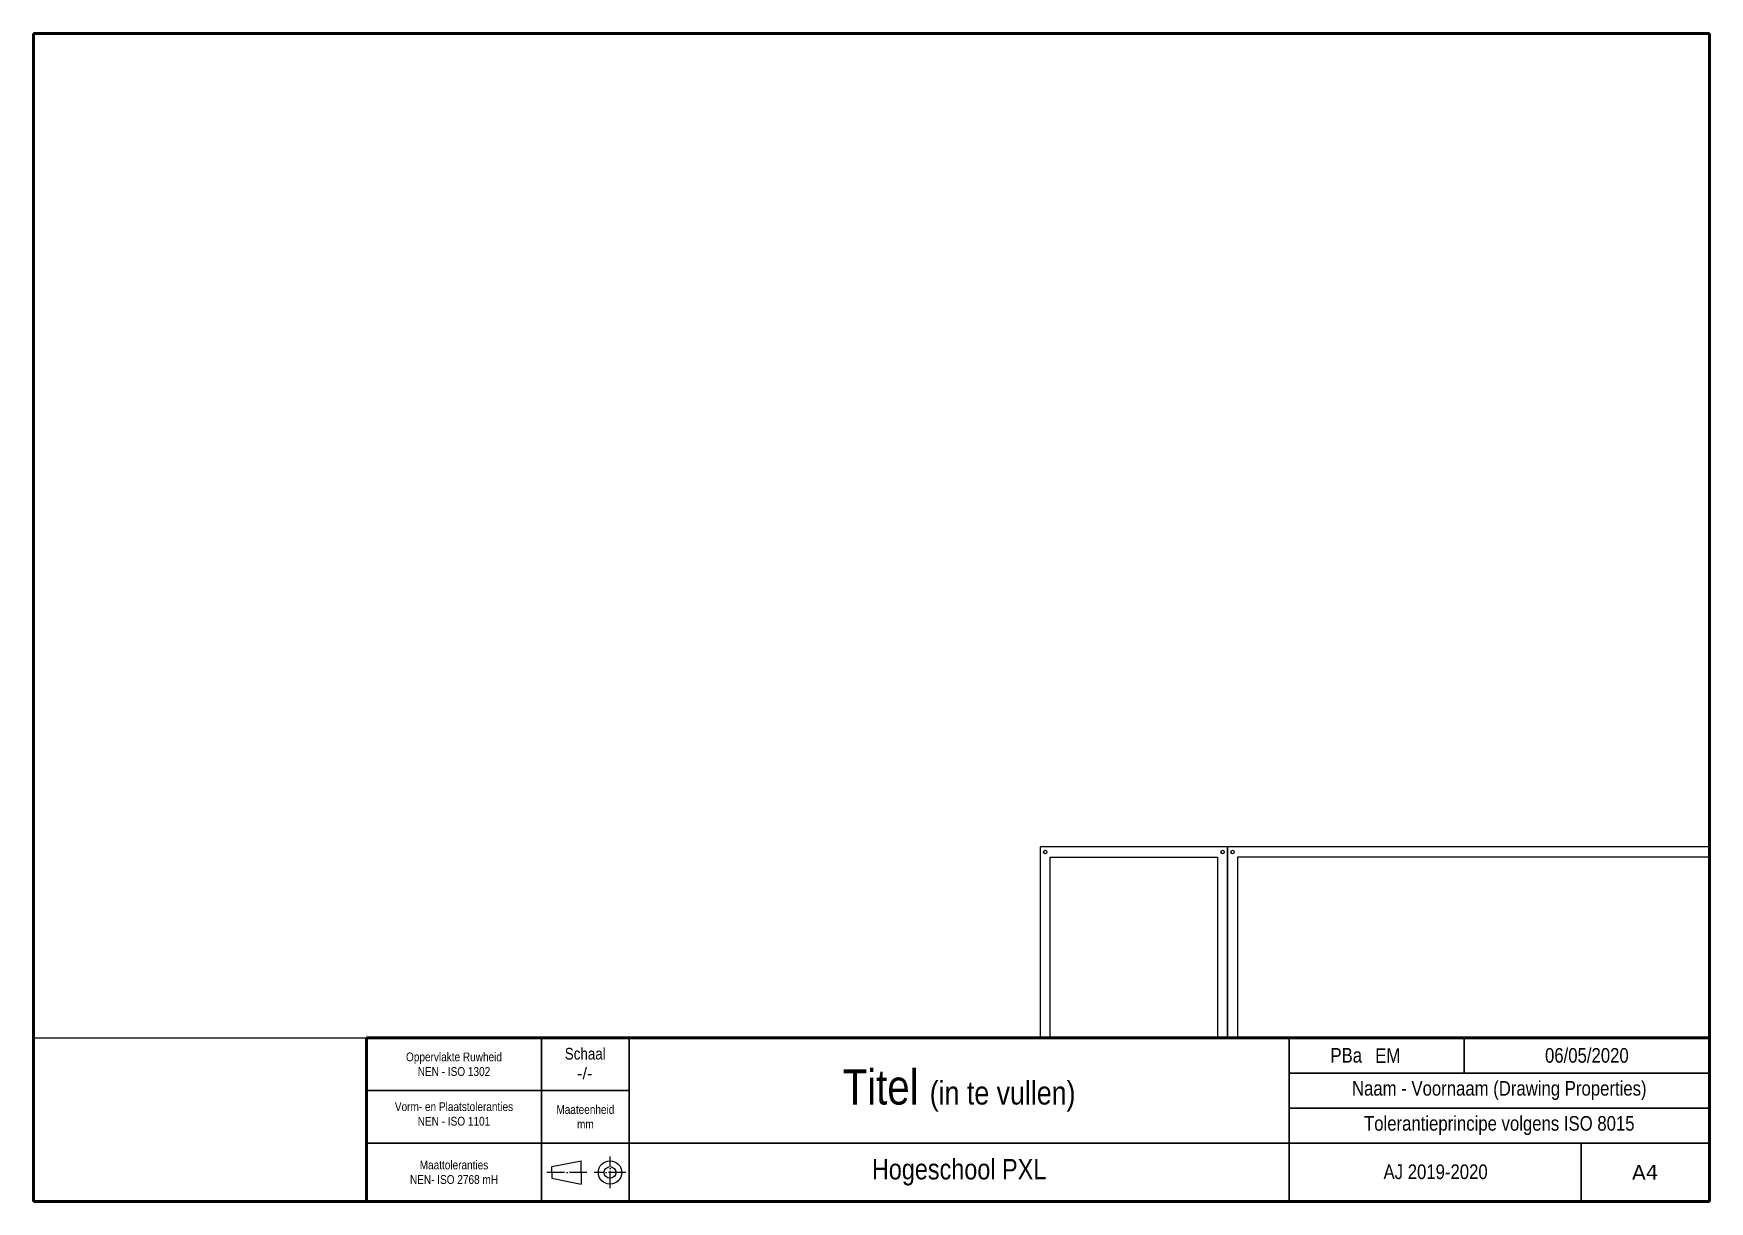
# Paper-space layout 'Landscape A4 EM' of a CAD drawing. Header units: millimetres. Extents: x 32 to 319, y 23 to 223.
# The model-space entities are those that its viewports show. They can reach past a viewport. Long polylines and large blocks are cut down to what shows.
import ezdxf

# ---------------------------------------------------------------- set-up
doc = ezdxf.new("R2010")
doc.units = ezdxf.units.MM
doc.header["$LTSCALE"] = 0.5
doc.linetypes.add('ACAD_ISO04W100', pattern=[30, 24, -3, 0, -3])
doc.layers.get('0').update_dxf_attribs({"color": 250})
doc.layers.add('Kader', color=7, linetype='Continuous')
doc.styles.add('A3NCAD Technic', font='arial.ttf')
doc.styles.get("Standard").update_dxf_attribs({"font": 'verdana.ttf'})
doc.styles.add('Technic', font='technic_.ttf')

# ---------------------------------------------------------------- blocks, each defined once
blk = doc.blocks.new('*U33')
at = {"linetype": 'Continuous', "insert": (-0.18, -0.05), "char_height": 2.5, "width": 49.5442, "attachment_point": 5, "style": 'Technic'}
blk.add_mtext('AJ 2019-2020', dxfattribs=at)
blk = doc.blocks.new('*U27')
at = {"linetype": 'Continuous', "insert": (0, 0), "char_height": 2.5, "attachment_point": 5, "style": 'Technic'}
blk.add_mtext_dynamic_manual_height_columns('06/05/2020', width=4.131, gutter_width=12.5, heights=[0], dxfattribs=at)
blk = doc.blocks.new('*U30')
at = {"insert": (0, 0), "char_height": 3.5, "width": 113, "attachment_point": 5, "style": 'Technic'}
blk.add_mtext('Hogeschool PXL', dxfattribs=at)
blk = doc.blocks.new('*U34')
at = {"lineweight": 30, "insert": (0, 0), "char_height": 2.5, "width": 72, "attachment_point": 5, "style": 'Technic'}
blk.add_mtext('Naam - Voornaam (Drawing Properties)', dxfattribs=at)
blk = doc.blocks.new('*U37')
at = {"linetype": 'Continuous', "char_height": 2.5, "attachment_point": 4, "style": 'Technic'}
for s, width, insert in [('PBa ', 11.7286, (-7.91, 0.01)), ('EM', 7.6656, (-0.24, -0.01))]:
    blk.add_mtext_dynamic_manual_height_columns(s, width=width, gutter_width=12.5, heights=[0], dxfattribs=dict(at, insert=insert))
blk = doc.blocks.new('*U21')
at = {"layer": 'Kader', "lineweight": -3}
for p, q in [((-6.35, 0.98), (-1.35, 1.98)), ((-6.35, -0.02), (-6.35, 0.98)), ((-1.35, -0.02), (-1.35, 1.98)), ((-6.35, -0.02), (-6.35, -1.02)), ((-6.35, -1.02), (-1.35, -2.02)), ((-1.35, -0.02), (-1.35, -2.02))]:
    blk.add_line(p, q, dxfattribs=at)
at = {"layer": 'Kader', "linetype": 'ACAD_ISO04W100', "lineweight": -3, "ltscale": 0.25}
for p, q in [((3.61, -2.73), (3.61, 2.71)), ((-0.35, -0.02), (-7.39, -0.02)), ((6.33, -0.01), (0.89, -0.01))]:
    blk.add_line(p, q, dxfattribs=at)
at = {"layer": 'Kader', "lineweight": -3}
for radius in [2, 1]:
    blk.add_circle((3.61, -0.02), radius, dxfattribs=at)
blk = doc.blocks.new('*U25')
at = {"linetype": 'Continuous', "insert": (-0.1, -1.7), "char_height": 2, "attachment_point": 5, "style": 'A3NCAD Technic'}
blk.add_mtext_dynamic_manual_height_columns('-/-', width=6.28, gutter_width=12.5, heights=[0], dxfattribs=at)
at = {"layer": 'Kader', "lineweight": 30, "insert": (-0.02, 1.67), "char_height": 2, "width": 15, "attachment_point": 5, "style": 'Technic'}
blk.add_mtext('Schaal', dxfattribs=at)
blk = doc.blocks.new('*U36')
at = {"layer": 'Kader', "linetype": 'Continuous', "insert": (7.5, -4.5), "char_height": 1.5, "width": 15, "attachment_point": 5, "style": 'Technic'}
blk.add_mtext('Maateenheid\\Pmm', dxfattribs=at)

msp = doc.modelspace()

# ---------------------------------------------------------------- linework, layer by layer
at = {"linetype": 'Continuous'}
for points in [[(316.44, 55.46), (260.44, 55.46), (260.44, -50.54), (316.44, -50.54)], [(316.44, -50.54), (522.44, -50.54), (522.44, 55.46), (316.44, 55.46)], [(319.44, -47.54), (519.44, -47.54), (519.44, 52.46), (319.44, 52.46)]]:
    msp.add_lwpolyline(points, close=True, dxfattribs=at)
at = {"linetype": 'Continuous', "extrusion": (-9.98704e-32, -5.43669e-16, -1)}
msp.add_lwpolyline([(-263.44, -47.54), (-263.44, 52.46), (-313.44, 52.46), (-313.44, -47.54)], close=True, dxfattribs=at)
at = {"linetype": 'Continuous'}
for centre in [(261.94, 53.96), (314.94, 53.96), (317.94, 53.96)]:
    msp.add_circle(centre, 0.5, dxfattribs=at)

psp = doc.layouts.new('Landscape A4 EM')

# ---------------------------------------------------------------- linework, layer by layer
at = {"lineweight": 50}
for p, q in [((31.51, 22.82), (31.51, 222.82)), ((31.51, 222.82), (318.51, 222.82)), ((318.51, 22.82), (318.51, 222.82)), ((318.51, 50.82), (118.51, 50.82)), ((290.51, 22.82), (31.51, 22.82)), ((290.51, 22.82), (318.51, 22.82))]:
    psp.add_line(p, q, dxfattribs=at)
at = {"linetype": 'Continuous', "lineweight": 50}
for p, q in [((118.51, 50.82), (88.51, 50.82)), ((88.51, 32.82), (88.51, 50.82)), ((88.51, 32.82), (88.51, 22.82))]:
    psp.add_line(p, q, dxfattribs=at)
at = {"lineweight": 30}
for p, q in [((118.51, 50.82), (118.51, 22.82)), ((133.51, 22.82), (133.51, 50.82)), ((246.51, 22.82), (246.51, 50.82)), ((276.51, 44.82), (276.51, 50.82)), ((318.51, 22.82), (318.51, 50.82)), ((318.51, 44.82), (246.51, 44.82)), ((318.51, 38.82), (246.51, 38.82)), ((133.51, 32.82), (318.51, 32.82)), ((296.51, 22.82), (296.51, 32.82))]:
    psp.add_line(p, q, dxfattribs=at)
at = {"linetype": 'Continuous', "lineweight": 30}
for p, q in [((88.51, 41.82), (133.51, 41.82)), ((133.51, 32.82), (88.51, 32.82))]:
    psp.add_line(p, q, dxfattribs=at)

# ---------------------------------------------------------------- block references
at = {"linetype": 'Continuous'}
for name, p in [('*U25', (126.01, 46.44)), ('*U36', (118.51, 41.82))]:
    psp.add_blockref(name, p, dxfattribs=at)
at = {"layer": 'Kader', "linetype": 'Continuous'}
for name, p in [('*U37', (261.51, 47.82)), ('*U27', (297.51, 47.82)), ('*U34', (282.51, 41.82)), ('*U30', (190.01, 27.82)), ('*U33', (271.79, 27.94))]:
    psp.add_blockref(name, p, dxfattribs=at)
at = {"layer": 'Kader', "linetype": 'Continuous', "lineweight": -3}
psp.add_blockref('*U21', (126.62, 27.81), dxfattribs=at)

# ---------------------------------------------------------------- texts
at = {"linetype": 'Continuous', "attachment_point": 5, "style": 'Technic'}
for s, insert, char_height, width in [('Oppervlakte Ruwheid \\PNEN - ISO 1302', (103.51, 46.32), 1.5, 30), ('Vorm- en Plaatstoleranties\\PNEN - ISO 1101', (103.51, 37.8), 1.5, 30), ('Tolerantieprincipe volgens ISO 8015', (282.51, 35.82), 2.5, 72), ('Maattoleranties\\PNEN- ISO 2768 mH', (103.51, 27.82), 1.5, 30)]:
    psp.add_mtext(s, dxfattribs=dict(at, insert=insert, char_height=char_height, width=width))
at = {"lineweight": 30, "insert": (307.51, 27.82), "char_height": 2.5, "width": 22, "attachment_point": 5}
psp.add_mtext('{\\fVerdana|b0|i0|c0|p34;A4}', dxfattribs=at)
at = {"layer": 'Kader', "insert": (190.01, 41.82), "char_height": 6, "width": 113, "attachment_point": 5}
psp.add_mtext('{\\fTechnic|b0|i0|c2|p2;Titel \\H0.66667x;(in te vullen)}', dxfattribs=at)

# ---------------------------------------------------------------- viewports
at = {"layer": '0', "linetype": 'Continuous'}
psp.add_viewport(center=(175.01, 136.82), size=(287, 172), view_center_point=(210, 148.5), view_height=300.2697, dxfattribs=at)

doc.saveas('drawing.dxf')
